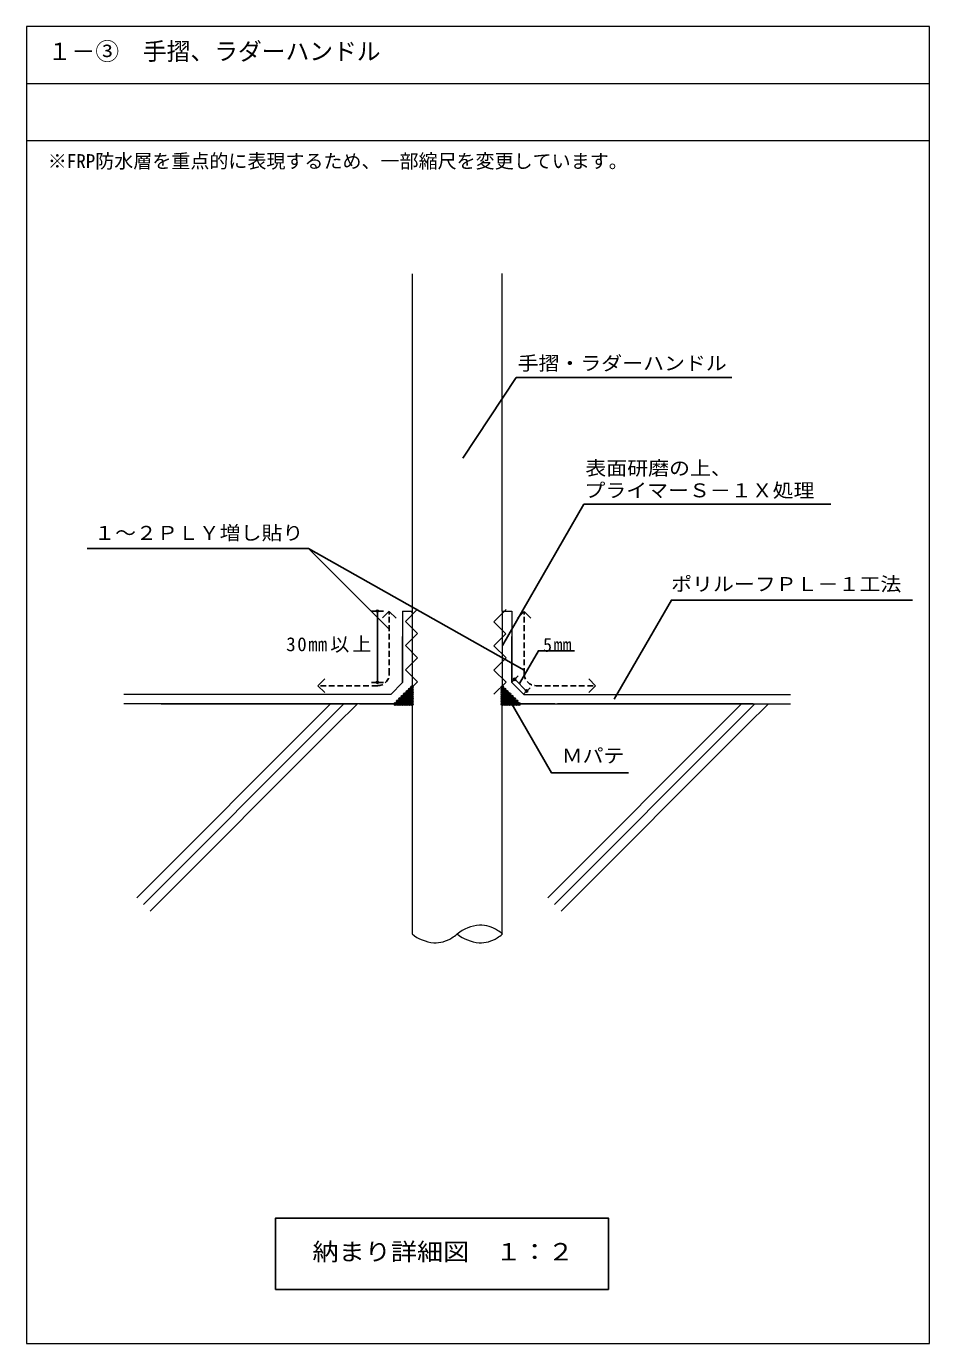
# Model space of a CAD drawing. Units: millimetres, scale not verified. Extents: x 24 to 404, y -467 to 87.
import ezdxf
from ezdxf.enums import TextEntityAlignment as Align

# ---------------------------------------------------------------- set-up
doc = ezdxf.new("R2010")
doc.units = ezdxf.units.MM
doc.header["$LTSCALE"] = 2
doc.header["$PDMODE"] = 32
doc.header["$PDSIZE"] = 1
doc.linetypes.add('DASHED1', pattern=[1.8, 1.2, -0.6])
doc.layers.add('0-0_躯体', color=6, linetype='Continuous', lineweight=18)
doc.layers.add('0-A', color=6, linetype='Continuous', lineweight=18)
doc.layers.add('0-1_文字・引き出し線など', color=4, linetype='Continuous')
doc.layers.add('1-0', color=7, linetype='Continuous')
doc.styles.add('ＭＳ ゴシック', font='')
doc.styles.get('ＭＳ ゴシック').set_extended_font_data('MS Gothic')

msp = doc.modelspace()

# ---------------------------------------------------------------- linework, layer by layer
at = {"layer": '0-0_躯体'}
for p, q in [((186.041, -17.112), (186.041, -159.353)), ((223.991, -159.012), (223.991, -16.962)), ((186.041, -157.246), (186.041, -191)), ((223.991, -159.012), (223.991, -192)), ((186.041, -191), (186.041, -294.762)), ((223.991, -294.762), (223.991, -191)), ((185.641, -198.012), (64.841, -198.012)), ((80.541, -198.012), (162.841, -198.012)), ((163.891, -198.012), (185.991, -198.012)), ((246.141, -198.012), (224.041, -198.012)), ((224.391, -198.012), (345.191, -198.012)), ((329.491, -198.012), (247.191, -198.012))]:
    msp.add_line(p, q, dxfattribs=at)
at = {"layer": '0-0_躯体', "color": 7}
for p, q in [((182.041, -159.012), (182.041, -189.012)), ((182.041, -159.012), (186.041, -159.012)), ((223.991, -159.012), (227.991, -159.012)), ((227.991, -159.012), (227.991, -189.012)), ((182.041, -189.012), (182.041, -169.667)), ((227.991, -189.012), (227.991, -169.667)), ((177.041, -194.012), (182.041, -189.012)), ((178.636, -198.074), (186.091, -190.619)), ((231.397, -198.074), (223.942, -190.619)), ((232.991, -194.012), (227.991, -189.012)), ((177.041, -194.012), (64.841, -194.012)), ((177.041, -194.012), (152.263, -194.012)), ((232.991, -194.012), (257.77, -194.012)), ((232.991, -194.012), (345.191, -194.012))]:
    msp.add_line(p, q, dxfattribs=at)
at = {"layer": '0-0_躯体', "color": 4}
for p, q in [((154.181, -206.845), (162.926, -198.099)), ((185.991, -198.012), (186.041, -198.012)), ((224.05, -198.012), (224, -198.012)), ((224.041, -198.012), (237.808, -198.012)), ((327.072, -206.845), (335.817, -198.099)), ((154.181, -206.845), (75.881, -285.195)), ((327.072, -206.845), (248.772, -285.195))]:
    msp.add_line(p, q, dxfattribs=at)
for points in [[(183.253, -193.805), (188.339, -188.725), (183.259, -183.647), (188.357, -178.573), (183.245, -173.483), (188.305, -168.401), (183.239, -163.357), (188.333, -158.241)], [(220.498, -193.938), (225.583, -188.858), (220.503, -183.78), (225.601, -178.706), (220.489, -173.615), (225.549, -168.534), (220.483, -163.489), (225.577, -158.374)], [(70.222, -279.54), (148.523, -201.189), (151.7, -198.012)], [(73.051, -282.367), (151.352, -204.017), (157.222, -198.147)], [(243.113, -279.54), (321.414, -201.189), (324.59, -198.012)], [(245.942, -282.367), (324.243, -204.017), (330.112, -198.147)]]:
    msp.add_lwpolyline(points, dxfattribs=at)
at = {"layer": '0-0_躯体'}
for centre, radius, start, end in [((215.486, -307.577), 16.494, 93.6485, 129.29037), ((214.899, -304.055), 12.946, 56.51838, 92.04907), ((212.874, -307.521), 16.956, 48.80573, 57.27134), ((196.41, -282.147), 16.329, 230.58176, 265.77232), ((195.834, -285.578), 12.869, 267.20685, 302.62299), ((193.865, -282.153), 16.816, 301.98175, 311.427), ((215.451, -282.033), 16.444, 230.72406, 265.78054), ((214.87, -285.533), 12.915, 267.20919, 302.56424), ((212.935, -282.181), 16.782, 301.97225, 311.43648)]:
    msp.add_arc(centre, radius, start, end, dxfattribs=at)
at = {"layer": '0-1_文字・引き出し線など'}
for p, q in [((68.554, -132.661), (49.391, -132.661)), ((142.5, -132.661), (68.554, -132.661)), ((142.5, -132.661), (233.171, -183.856)), ((176.452, -166.614), (142.5, -132.661)), ((171.458, -159.012), (168.958, -159.012)), ((171.458, -189.012), (171.458, -159.012)), ((171.458, -159.012), (173.958, -159.012)), ((176.454, -159.014), (173.626, -161.843)), ((176.458, -159.121), (179.287, -161.949)), ((233.239, -159.121), (230.41, -161.949)), ((233.239, -159.121), (236.067, -161.949)), ((146.458, -190.361), (149.287, -187.532)), ((229.244, -187.637), (227.83, -189.051)), ((229.244, -187.637), (230.659, -186.223)), ((229.244, -187.637), (234.244, -192.637)), ((263.239, -190.361), (260.41, -187.532)), ((146.458, -190.361), (149.287, -193.189)), ((171.458, -189.012), (168.958, -189.012)), ((171.458, -189.012), (173.958, -189.012)), ((234.244, -192.637), (232.83, -194.051)), ((234.244, -192.637), (235.659, -191.223)), ((263.239, -190.361), (260.41, -193.189))]:
    msp.add_line(p, q, dxfattribs=at)
at = {"layer": '0-1_文字・引き出し線など', "color": 7}
msp.add_line((185.633, -159.353), (185.822, -159.353), dxfattribs=at)
at = {"layer": '0-1_文字・引き出し線など', "linetype": 'DASHED1'}
for p, q in [((171.458, -190.361), (146.458, -190.361)), ((238.239, -190.361), (263.239, -190.361))]:
    msp.add_line(p, q, dxfattribs=at)
at = {"layer": '0-1_文字・引き出し線など'}
for points in [[(207.355, -94.712), (229.855, -60.812), (234.355, -60.812), (285.657, -60.812), (303.452, -60.812), (320.51, -60.812)], [(224.068, -173.391), (258.348, -114.017), (362.223, -114.017)], [(271.092, -195.998), (295.126, -154.369), (311.479, -154.369), (348.011, -154.369), (373.014, -154.369), (396.563, -154.369)], [(231.235, -189.422), (239.175, -175.669), (254.356, -175.669)], [(226.559, -195.622), (244.704, -227.05), (277.154, -227.05)]]:
    msp.add_lwpolyline(points, dxfattribs=at)
at = {"layer": '0-1_文字・引き出し線など', "linetype": 'DASHED1'}
for points in [[(176.458, -185.361), (176.458, -160.361), (176.458, -159.121)], [(233.239, -185.361), (233.239, -160.361), (233.239, -159.121)]]:
    msp.add_lwpolyline(points, dxfattribs=at)
for centre, start, end in [((171.458, -185.361), 270, 0), ((238.239, -185.361), 180, 270)]:
    msp.add_arc(centre, 5, start, end, dxfattribs=at)
at = {"layer": '0-1_文字・引き出し線など', "color": 6}
for p in [(229.244, -187.637), (234.244, -192.637)]:
    msp.add_point(p, dxfattribs=at)
at = {"layer": '0-1_文字・引き出し線など'}
for p in [(183, -194), (184, -193), (184, -194), (185, -192), (185, -193), (185, -194), (186, -191), (186, -192), (186, -193), (186, -194), (224.041, -191), (224.041, -192), (224.041, -193), (224.041, -194), (225.041, -192), (225.041, -193), (225.041, -194), (226.041, -193), (226.041, -194), (227.041, -194), (179, -198), (180, -197), (180, -198), (181, -196), (181, -197), (181, -198), (182, -195), (182, -196), (182, -197), (182, -198), (183, -195), (183, -196), (183, -197), (183, -198), (184, -195), (184, -196), (184, -197), (184, -198), (185, -195), (185, -196), (185, -197), (185, -198), (186, -195), (186, -196), (186, -197), (186, -198), (224.041, -195), (224.041, -196), (224.041, -197), (224.041, -198), (225.041, -195), (225.041, -196), (225.041, -197), (225.041, -198), (226.041, -195), (226.041, -196), (226.041, -197), (226.041, -198), (227.041, -195), (227.041, -196), (227.041, -197), (227.041, -198), (228.041, -195), (228.041, -196), (228.041, -197), (228.041, -198), (229.041, -196), (229.041, -197), (229.041, -198), (230.041, -197), (230.041, -198), (231.041, -198)]:
    msp.add_point(p, dxfattribs=at)
at = {"layer": '0-A'}
for p, q in [((403.775, 86.931), (23.778, 86.931)), ((23.778, 86.931), (23.778, -467.064)), ((403.775, -467.064), (403.775, 86.931)), ((23.778, 62.931), (403.775, 62.931)), ((23.778, 38.931), (403.775, 38.931)), ((23.778, -467.064), (403.775, -467.064))]:
    msp.add_line(p, q, dxfattribs=at)
for p in [(171.458, -159.012), (171.458, -189.012)]:
    msp.add_point(p, dxfattribs=at)
at = {"layer": '1-0'}
msp.add_lwpolyline([(128.62, -444.282), (268.62, -444.282), (268.62, -414.282), (128.62, -414.282)], close=True, dxfattribs=at)

# ---------------------------------------------------------------- texts
at = {"layer": '0-1_文字・引き出し線など', "color": 7, "style": 'ＭＳ ゴシック', "width": 1.1}
for s, p in [('手摺・ラダーハンドル', (230.424, -59.445)), ('表面研磨の上、', (258.944, -103.567)), ('プライマーＳ－１Ｘ処理', (258.52, -112.9)), ('１～２ＰＬＹ増し貼り', (52.307, -130.787)), ('ポリルーフＰＬ－１工法', (295.027, -152.307)), ('Ｍパテ', (248.97, -224.485))]:
    msp.add_text(s, height=5.865, dxfattribs=at).set_placement(p, align=Align.BOTTOM_LEFT)
at = {"layer": '0-1_文字・引き出し線など', "color": 7, "char_height": 5.865, "attachment_point": 7, "style": 'ＭＳ ゴシック'}
for s, insert in [('\\T1.16;30㎜以上', (133.097, -176.51)), ('\\T1.17;\\W0.95;5㎜', (241.111, -176.172))]:
    msp.add_mtext(s, dxfattribs=dict(at, insert=insert))
at = {"layer": '0-A', "color": 7, "style": 'ＭＳ ゴシック'}
for s, height, p in [('１－③\u3000手摺、ラダーハンドル', 7.331, (32.804, 70.559)), ('※FRP防水層を重点的に表現するため、一部縮尺を変更しています。', 5.865, (32.804, 25.559))]:
    msp.add_text(s, height=height, dxfattribs=at).set_placement(p, align=Align.BOTTOM_LEFT)
at = {"layer": '1-0', "style": 'ＭＳ ゴシック', "width": 1.1}
msp.add_text('納まり詳細図\u3000１：２', height=7.331, dxfattribs=at).set_placement((144.129, -434.264), align=Align.BOTTOM_LEFT)

doc.saveas('drawing.dxf')
